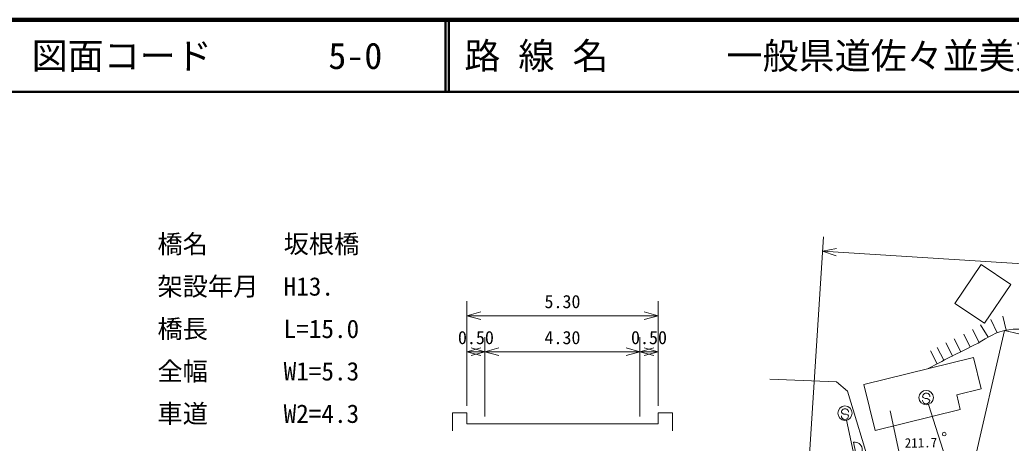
# Model space of a CAD drawing. Units: millimetres, scale not verified, with parts at other scales. Extents: x 40000 to 680000, y 20000 to 380000.
# Drawn here: x 118744 to 256207, y 321200 to 380000 of the extents above; entities that cross this region are included whole.
import ezdxf
from ezdxf.enums import TextEntityAlignment as Align

# ---------------------------------------------------------------- set-up
doc = ezdxf.new("R2010")
doc.units = ezdxf.units.MM
doc.header["$LTSCALE"] = 1000
for name, color, linetype, lineweight in [('S-BGD', 7, 'Continuous', 13), ('S-STR-HTXT', 7, 'Continuous', 13), ('S-TTL', 2, 'Continuous', 140), ('S-TTL-LINE', 7, 'Continuous', 50)]:
    doc.layers.add(name, color=color, linetype=linetype, lineweight=lineweight)
doc.layers.add('S-TTL-TXT', color=7, linetype='Continuous')
doc.styles.add('ＭＳ ゴシック', font='')
doc.styles.get('ＭＳ ゴシック').set_extended_font_data('MS Gothic')

msp = doc.modelspace()

# ---------------------------------------------------------------- linework, layer by layer
at = {"layer": 'S-BGD'}
for p, q in [((226923, 298959), (230171, 349856)), ((232005, 348253), (230044, 347860)), ((534771, 328413), (230044, 347860)), ((230044, 347860), (231939, 347220)), ((248402, 340620), (252041, 346023)), ((252041, 346023), (256146, 343258)), ((256146, 343258), (252507, 337855)), ((252507, 337855), (248402, 340620)), ((254257, 336529), (253409, 338358)), ((255512, 336880), (255063, 338845)), ((251778, 335196), (250841, 336981)), ((251000, 318170), (255268, 336829)), ((253008, 335920), (251963, 337643)), ((255268, 336829), (265188, 334560)), ((249222, 333907), (248314, 335707)), ((250519, 334550), (249626, 336358)), ((246881, 332711), (245952, 334500)), ((248084, 333331), (247162, 335124)), ((235767, 329360), (250978, 333100)), ((245932, 332218), (245003, 334007)), ((250978, 333100), (252047, 328755)), ((237335, 322984), (235767, 329360)), ((252047, 328755), (248657, 327921)), ((244021, 327551), (243923, 327670)), ((244265, 327409), (244021, 327551)), ((244565, 327404), (244265, 327409)), ((244809, 327290), (244565, 327404)), ((244914, 327152), (244809, 327290)), ((248657, 327921), (249157, 325890)), ((249157, 325890), (237335, 322984)), ((249151, 312685), (244724, 326583)), ((232765, 325386), (232667, 325505)), ((233008, 325244), (232765, 325386)), ((233309, 325239), (233008, 325244)), ((233553, 325124), (233309, 325239)), ((233658, 324987), (233553, 325124)), ((242499, 311271), (239437, 325682)), ((236435, 309982), (233372, 324393))]:
    msp.add_line(p, q, dxfattribs=at)
for points in [[(236797, 317604), (233496, 328418), (232001, 329707), (222719, 330081)], [(153795, 304851), (153749, 300359), (154308, 296102), (156360, 294989), (160889, 293318), (164948, 292202), (170565, 291869), (176403, 291760), (180955, 292364), (186551, 293095), (192633, 294536), (202107, 298926), (212153, 304136), (224236, 310239), (233022, 315195), (235207, 317108), (234346, 321337)]]:
    msp.add_lwpolyline(points, dxfattribs=at)
for centre, radius in [((244420, 327536), 1000), ((233164, 325371), 1000), ((246924, 322467), 250)]:
    msp.add_circle(centre, radius, dxfattribs=at)
for centre, radius, start, end in [((244414, 327161), 500, 178.99911, 358.99911), ((244423, 327661), 500, 358.99911, 178.99911), ((233166, 325496), 500, 358.99911, 178.99911), ((233158, 324996), 500, 178.99911, 358.99911), ((234481, 320263), 1082, 285.8626, 97.14665)]:
    msp.add_arc(centre, radius, start, end, dxfattribs=at)
msp.add_open_spline([(274747, 332434), (272259, 332674), (271416, 332765), (269355, 333322), (267185, 333908), (266175, 334866), (263998, 335424), (260653, 336283), (258641, 337573), (255268, 336829), (253474, 336433), (252676, 335606), (251026, 334798), (248504, 333565), (247707, 333139), (244623, 331537)], degree=3, knots=[0, 0, 0, 0, 1, 1, 1, 2, 2, 2, 3, 3, 3, 4, 4, 4, 5, 5, 5, 5], dxfattribs=at)
at = {"layer": 'S-STR-HTXT'}
for p, q in [((180737, 326405), (180737, 340905)), ((207237, 326405), (207237, 340905)), ((182669, 339423), (180737, 338905)), ((180737, 338905), (182669, 338388)), ((180737, 338905), (207237, 338905)), ((207237, 338905), (205305, 339423)), ((205305, 338388), (207237, 338905)), ((183237, 324905), (183237, 335905)), ((204737, 324905), (204737, 335905)), ((182669, 334423), (180737, 333905)), ((183237, 333905), (181305, 334423)), ((185169, 334423), (183237, 333905)), ((204737, 333905), (202805, 334423)), ((206669, 334423), (204737, 333905)), ((207237, 333905), (205305, 334423)), ((180737, 333905), (183237, 333905)), ((180737, 333905), (182669, 333388)), ((181305, 333388), (183237, 333905)), ((183237, 333905), (185169, 333388)), ((183237, 333905), (204737, 333905)), ((202805, 333388), (204737, 333905)), ((204737, 333905), (207237, 333905)), ((204737, 333905), (206669, 333388)), ((205305, 333388), (207237, 333905)), ((178737, 325405), (180737, 325405)), ((178737, 325405), (178737, 322905)), ((180737, 323905), (180737, 325405)), ((207237, 323905), (207237, 325405)), ((207237, 325405), (209237, 325405)), ((209237, 325405), (209237, 322905)), ((180737, 323905), (183237, 323905)), ((183237, 323905), (204737, 323905)), ((204737, 323905), (207237, 323905))]:
    msp.add_line(p, q, dxfattribs=at)
at = {"layer": 'S-TTL'}
msp.add_line((680000, 380000), (40000, 380000), dxfattribs=at)
at = {"layer": 'S-TTL-LINE'}
for p, q in [((177750, 380000), (177750, 370000)), ((178250, 380000), (178250, 370000)), ((40000, 370000), (680000, 370000))]:
    msp.add_line(p, q, dxfattribs=at)

# ---------------------------------------------------------------- texts
at = {"layer": 'S-BGD', "style": 'ＭＳ ゴシック'}
for s, p in [('橋名\u3000\u3000\u3000坂根橋', (137824, 346812)), ('架設年月\u3000H13.', (137824, 340921)), ('橋長\u3000\u3000\u3000L=15.0', (137824, 335030)), ('全幅\u3000\u3000\u3000W1=5.3', (137824, 329139)), ('車道\u3000\u3000\u3000W2=4.3', (137824, 323248))]:
    msp.add_text(s, height=2566, dxfattribs=at).set_placement(p, align=Align.BOTTOM_LEFT)
msp.add_text('211.7', height=1320, rotation=0.681, dxfattribs=at).set_placement((243697, 321265), align=Align.MIDDLE_CENTER)
at = {"layer": 'S-STR-HTXT', "style": 'ＭＳ ゴシック'}
for s, p in [('5.30', (193987, 339405)), ('0.50', (181987, 334405)), ('4.30', (193987, 334405)), ('0.50', (205987, 334405))]:
    msp.add_text(s, height=1833, dxfattribs=at).set_placement(p, align=Align.BOTTOM_CENTER)
at = {"layer": 'S-TTL-TXT', "style": 'ＭＳ ゴシック'}
for s, p in [('図面コード', (120380, 375000)), ('5-0', (161521, 375000)), ('路 線 名', (180380, 375000)), ('一般県道佐々並美東線', (216734, 375000))]:
    msp.add_text(s, height=3666, dxfattribs=at).set_placement(p, align=Align.MIDDLE_LEFT)

doc.saveas('drawing.dxf')
